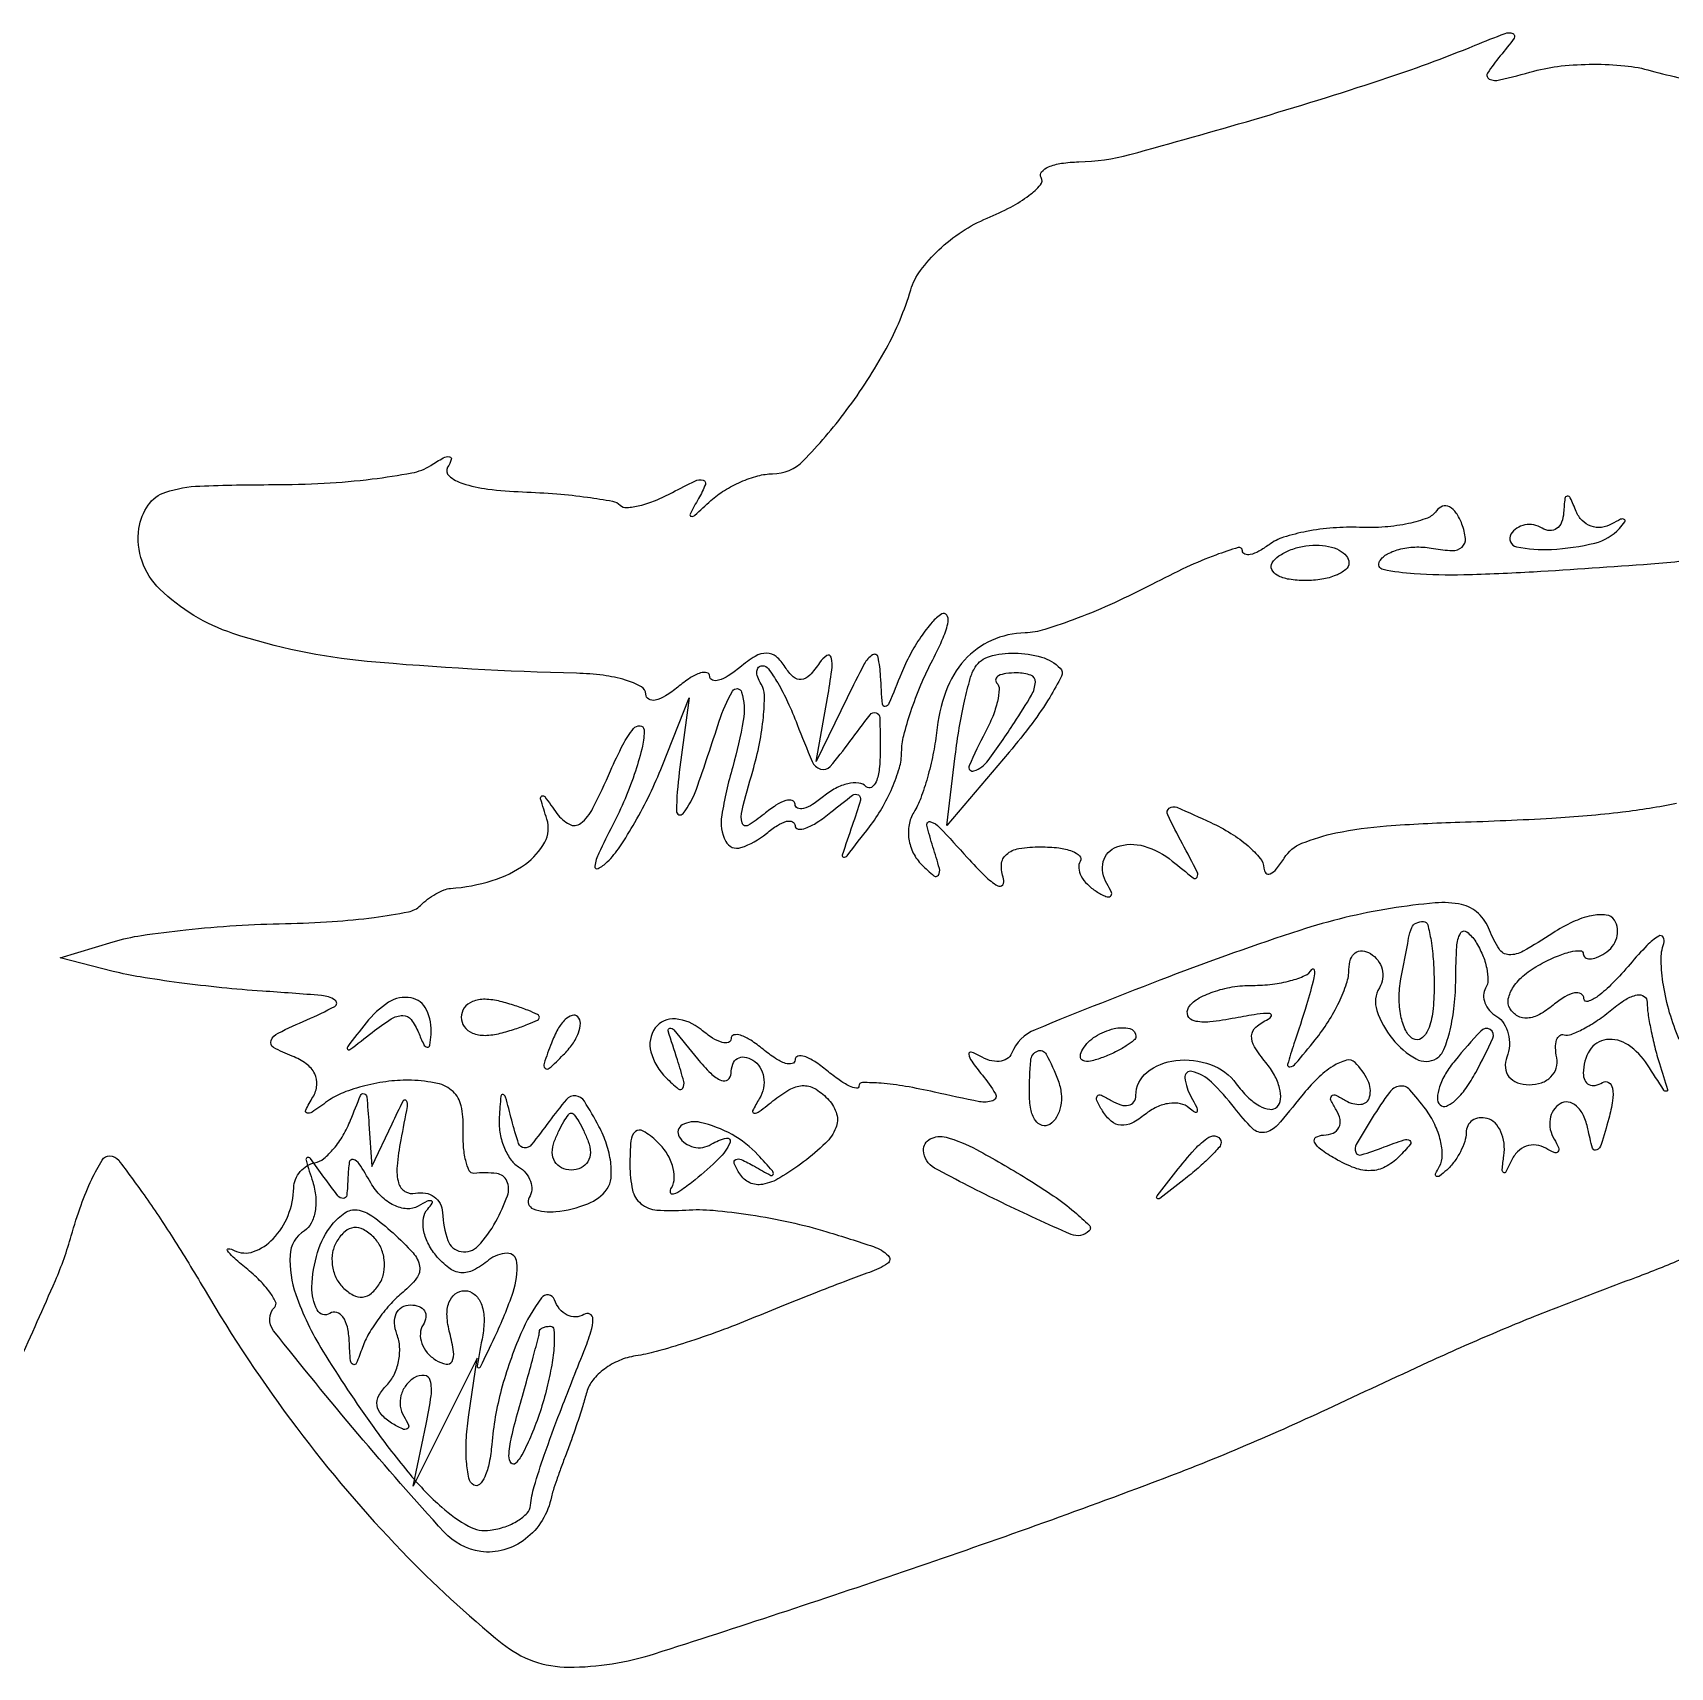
# Model space of a CAD drawing. Extents: x 0 to 848, y 0 to 1200.
# Drawn here: x 214.2 to 291.1, y 416 to 492.7 of the extents above; entities that cross this region are included whole.
import ezdxf

# ---------------------------------------------------------------- set-up
doc = ezdxf.new("R2010")
doc.units = 0

msp = doc.modelspace()

# ---------------------------------------------------------------- linework, layer by layer
for points in [[(291.502269, 445.462681, -0.031077), (291.054608, 446.709824, -0.030792), (290.763348, 448.006661, -0.032337), (290.652902, 449.169295, -0.094119), (290.779005, 449.962681, 0.219824), (290.752929, 450.260087, 0.422167), (290.543076, 450.314037, 0.064009), (289.990257, 449.871418, 0.015382), (289.199276, 449, -0.016939), (288.377359, 448.100144, -0.038108), (287.683257, 447.490656, -0.078598), (287.219497, 447.244762, -0.502736), (287.033269, 447.372445, 0.260329), (286.895995, 447.597623, 0.181409), (286.5953, 447.644627, 0.086068), (286.133367, 447.462496, 0.036378), (285.589028, 447.073886, -0.046726), (284.94505, 446.633941, -0.105652), (284.383001, 446.462886, -0.147504), (283.920171, 446.56056, -0.129807), (283.561019, 446.901268, -0.194202), (283.481366, 447.365451, -0.095673), (283.720965, 447.925201, -0.072039), (284.241241, 448.496093, -0.049171), (284.971992, 448.98501, -0.021576), (285.750255, 449.359277, -0.041898), (286.404273, 449.576997, -0.064962), (286.853732, 449.625669, -0.407822), (287, 449.476167, 0.240696), (287.087185, 449.305549, 0.166345), (287.298542, 449.241021, 0.089178), (287.626306, 449.311308, 0.041135), (288.016312, 449.510081, 0.089304), (288.361159, 449.819754, 0.095114), (288.567097, 450.223875, 0.099863), (288.603102, 450.658919, 0.109708), (288.464165, 451.057983, 0.232643), (288.074989, 451.302013, 0.077376), (287.38392, 451.266372, 0.057318), (286.509047, 450.975978, 0.036277), (285.568612, 450.452999, -0.014797), (284.178898, 449.600101, -0.142653), (283.512298, 449.438765, -0.244629), (283.046644, 449.708959, -0.049738), (282.60412, 450.589262, 0.113084), (282.076231, 451.374926, 0.135404), (281.290154, 451.788969, 0.076168), (280.045559, 451.868209, 0.017528), (277.951726, 451.608271, 0.039323), (273.695045, 450.579351, 0.012339), (267.509847, 448.388277, 0.005978), (261.272332, 445.918001, 0.201156), (260.16459, 444.808808, -0.160042), (259.94526, 444.551102, -0.117134), (259.585608, 444.43388, -0.092017), (259.134908, 444.47985, -0.063811), (258.66459, 444.685728, 0.056852), (258.273132, 444.863594, 0.554715), (258.159677, 444.76803, 0.122033), (258.292567, 444.440081, 0.013243), (258.793115, 443.787545, -0.035594), (259.406017, 442.91, -0.473462), (259.289239, 442.585938, -0.135151), (258.659807, 442.540627, -0.006253), (256.543115, 442.990276, 0.013065), (255.184333, 443.259632, 0.022542), (254.04079, 443.402734, 0.019417), (253.166293, 443.438245, 0.414728), (253, 443.272244, -0.459177), (252.883344, 443.172, -0.07531), (252.559375, 443.272705, -0.040997), (252.076106, 443.558242, -0.019281), (251.5, 444, 0.027963), (250.92363, 444.426283, 0.064878), (250.440625, 444.660392, 0.144806), (250.132287, 444.670922, 0.341777), (250, 444.5, -0.341777), (249.867713, 444.329078, -0.144806), (249.559375, 444.339608, -0.064878), (249.07637, 444.573717, -0.027963), (248.5, 445, 0.027963), (247.92363, 445.426283, 0.064878), (247.440625, 445.660392, 0.144806), (247.132287, 445.670922, 0.341777), (247, 445.5, -0.319617), (246.874478, 445.323696, -0.157961), (246.585527, 445.317904, -0.070194), (246.131217, 445.52816, -0.029788), (245.589028, 445.926114, 0.149975), (244.388779, 446.426503, 0.266084), (243.440504, 445.999781, 0.228011), (243.236716, 444.876507, 0.130857), (243.946378, 443.662868, 0.023082), (244.520883, 443.143242, 0.450915), (244.73061, 443.17668, 0.21123), (244.777633, 443.489669, 0.010721), (244.477611, 444.5, -0.003003), (244.046934, 445.872325, -0.485027), (244.126126, 445.986821, -0.240101), (244.312888, 445.905918, -0.001757), (245.418365, 444.55887, 0.027733), (246.041736, 443.875003, 0.091328), (246.54553, 443.534729, 0.272249), (246.853386, 443.571764, 0.234), (247, 443.867887, -0.089187), (247.077234, 444.297433, -0.167994), (247.298542, 444.566295, -0.177259), (247.628859, 444.632689, -0.100602), (248.016312, 444.489919, -0.114024), (248.349683, 444.159704, -0.098926), (248.526028, 443.699422, -0.092469), (248.517838, 443.179442, -0.085227), (248.324353, 442.680902, 0.017433), (248.011876, 442.11617, 0.545926), (248.078844, 442.001583, 0.173821), (248.318165, 442.076065, 0.006797), (249.058042, 442.649714, -0.045741), (249.811314, 443.145056, -0.126562), (250.423142, 443.293799, -0.141507), (250.988082, 443.122474, -0.063102), (251.587318, 442.616071, -0.11545), (251.954894, 441.963912, -0.169762), (251.92039, 441.312904, -0.104673), (251.432208, 440.596034, -0.029535), (250.397249, 439.714879, -0.02614), (249.289402, 438.966709, -0.089256), (248.479598, 438.658496, -0.15732), (247.873995, 438.735484, -0.145691), (247.405423, 439.15303, -0.034985), (247.15146, 439.636549, -0.396405), (247.217529, 439.822665, -0.232586), (247.479936, 439.827343, -0.019801), (248.095492, 439.507804, 0.006185), (248.862098, 439.082969, 0.472656), (248.976409, 439.129876, 0.263146), (248.93939, 439.298352, 0.004241), (248.260123, 440.043173, 0.078824), (247.048145, 440.9947, 0.070493), (245.554537, 441.569749, 0.185104), (244.709661, 441.451289, 0.428405), (244.564335, 440.895903, 0.0993), (244.854417, 440.585473, 0.098006), (245.243077, 440.409134, 0.097883), (245.670023, 440.394013, 0.098778), (246.069098, 440.542705, -0.083968), (246.777451, 440.830597, -0.618909), (246.950341, 440.61718, -0.092396), (246.424649, 439.867925, -0.023306), (245.308042, 438.872445, -0.016115), (244.688417, 438.402107, -0.073116), (244.285527, 438.196906, -0.461792), (244.160892, 438.271637, -0.175839), (244.203081, 438.5, 0.132182), (244.332164, 438.970132, 0.077586), (244.244574, 439.550719, 0.068351), (243.961799, 440.149682, 0.061996), (243.52004, 440.672659, 0.046348), (242.877127, 441.164376, 0.331852), (242.510633, 441.134794, 0.194726), (242.296164, 440.70707, 0.020038), (242.25, 439.555655, 0.05199), (242.370993, 438.395177, 0.173659), (242.766144, 437.753064, 0.151146), (243.520026, 437.456119, 0.036643), (244.875, 437.453473, -0.03993), (246.160087, 437.442526, -0.016085), (247.903906, 437.231366, -0.015796), (249.776132, 436.882431, -0.019297), (251.5, 436.434093, -0.007578), (253.684176, 435.738811, -0.10989), (254.375064, 435.322565, -0.482141), (254.341461, 434.945412, -0.061943), (253.5, 434.528837, 0.006965), (252.491958, 434.160999, 0.002412), (251.047157, 433.602867, 0.002395), (249.460971, 432.972526, 0.002782), (247.958406, 432.357324, -0.010821), (246.462809, 431.772867, -0.009885), (244.897797, 431.234839, -0.009942), (243.48104, 430.809786, -0.031476), (242.512615, 430.604731, 0.063885), (241.755923, 430.392599, 0.059054), (241.055141, 429.992391, 0.063054), (240.512533, 429.473767, 0.10463), (240.224981, 428.912627, -0.009019), (240.036217, 428.263729, -0.004922), (239.782509, 427.474334, -0.004903), (239.508828, 426.676934, -0.007772), (239.257138, 426, 0.004874), (239.025946, 425.389057, 0.005388), (238.814534, 424.79375, 0.005024), (238.644724, 424.282044, 0.027443), (238.571054, 424, -0.087371), (238.134579, 422.890893, -0.091082), (237.350204, 422.015974, -0.095096), (236.337554, 421.503333, -0.105783), (235.246029, 421.428754, -0.173939), (233.525225, 422.339981, -0.009801), (229.484366, 426.949384, -0.007186), (225.524667, 431.788383, -0.376894), (225.579724, 432.901123, 0.314719), (225.619535, 433.147053, 0.046562), (225.345092, 433.602433, 0.038626), (224.871175, 434.150856, 0.023466), (224.234456, 434.725281, -0.010384), (223.625984, 435.246013, -0.06394), (223.356386, 435.556848, -0.641547), (223.408085, 435.640409, -0.0851), (223.680902, 435.557846, 0.203617), (224.57971, 435.502123, 0.118458), (225.501222, 436.100145, 0.094835), (226.204158, 437.19626, 0.088909), (226.473569, 438.5, -0.09001), (226.556153, 438.895282, -0.078394), (226.774517, 439.25795, -0.07905), (227.091891, 439.533286, -0.094196), (227.460957, 439.676, 0.127384), (227.88035, 439.870656, 0.0461), (228.350767, 440.336101, 0.042031), (228.794655, 440.965074, 0.038814), (229.140671, 441.676, -0.004661), (229.60747, 442.82897, -0.359033), (229.771082, 442.915689, -0.331723), (229.89949, 442.771675, -0.004352), (230, 441.5), (230.140571, 439.5), (231.085653, 441.5, -0.005714), (231.617829, 442.593669, -0.606924), (231.749152, 442.595706, -0.170782), (231.792631, 442.321079, -0.002699), (231.494577, 440.74307, 0.025597), (231.320804, 439.517904, 0.089917), (231.391828, 438.727691, 0.190239), (231.692353, 438.328219, 0.191419), (232.183754, 438.24307, -0.094243), (232.654806, 438.251906, -0.113517), (233.0625, 438.081818, -0.118688), (233.342447, 437.758235, -0.109942), (233.454545, 437.333333, 0.074701), (233.703547, 436.024969, 0.273405), (234.323659, 435.502825, 0.249883), (235.132598, 435.774191, 0.066598), (235.954163, 436.914354, 0.033892), (236.50201, 438.129241, 0.198025), (236.477902, 438.815569, 0.261582), (235.997842, 439.167794, 0.056223), (234.926936, 439.1774, -0.317601), (234.710776, 439.298792, -0.053014), (234.543672, 439.774023, -0.041628), (234.440277, 440.462868, -0.024849), (234.426936, 441.29193, 0.062713), (234.330088, 442.345509, 0.152608), (233.946751, 443.015322, 0.135128), (233.213376, 443.396641, 0.044905), (232, 443.544304, 0.038252), (230.937051, 443.496314, 0.030706), (229.8108, 443.287902, 0.031654), (228.788816, 442.963169, 0.065988), (228.058042, 442.561352, -0.008662), (227.328694, 442.043754, -0.222973), (227.095518, 442.005862, -0.473353), (227.033167, 442.149745, -0.016445), (227.371424, 442.757063, 0.111888), (227.556345, 443.318434, 0.14165), (227.455733, 443.852928, 0.118942), (227.060672, 444.317927, 0.065934), (226.402913, 444.675629, -0.03233), (225.524795, 445.079465, -0.381414), (225.407386, 445.404793, -0.185698), (225.738464, 445.760445, -0.011171), (227.089531, 446.382711, 0.019593), (228.394, 447.010352, 0.573221), (228.406655, 447.310259, 0.123324), (227.78084, 447.522219, 0.003671), (225, 447.727863, -0.008859), (223.093848, 447.888725, -0.007523), (221.0875, 448.124455, -0.007601), (219.266678, 448.39444, -0.021103), (218, 448.657286), (215.5, 449.287135), (218, 450.043888, -0.036429), (219.328979, 450.34262, -0.010682), (221.405729, 450.607625, -0.010668), (223.762366, 450.806575, -0.011259), (226.083333, 450.90032, 0.012235), (228.276559, 450.993191, 0.016646), (230.246875, 451.191031, 0.013538), (231.850388, 451.450527, 0.150594), (232.416667, 451.75, -0.03624), (232.752819, 452.04066, -0.031733), (233.142187, 452.294127, -0.033071), (233.524651, 452.477698, -0.077096), (233.833333, 452.549157, 0.056044), (235.783601, 452.915284, 0.081681), (237.347315, 453.69108, 0.11221), (238.250547, 454.713114, 0.205267), (238.354639, 455.801192, -0.004507), (238.059724, 456.752818, -0.351257), (238.115157, 456.889976, -0.378144), (238.253848, 456.860136, -0.004722), (238.827992, 456.066666, 0.117448), (239.40791, 455.558003, 0.297996), (239.940639, 455.607704, 0.107922), (240.51659, 456.314818, 0.014393), (241.34075, 458.066666, -0.016319), (241.922838, 459.29169, -0.051624), (242.419525, 460.050833, -0.238332), (242.724585, 460.187187, -0.38584), (242.912265, 460, -0.071757), (242.839982, 459.225289, -0.020409), (242.508357, 458.059375, -0.020108), (242.021517, 456.758628, -0.020054), (241.43136, 455.5, 0.008756), (240.787794, 454.204439, 0.075532), (240.602055, 453.588209, 0.609936), (240.754787, 453.479774, 0.075225), (241.187521, 453.794076, 0.050763), (241.778134, 454.508196, 0.017448), (242.485415, 455.649757, 0.017134), (243.182993, 456.971774, 0.019009), (243.76283, 458.294076), (245.02566, 461.5), (244.568572, 458, 0.027793), (244.432944, 456.177699, 0.720207), (244.747145, 456.066132, 0.081708), (245.368481, 457.201813, 0.006814), (246.44001, 460.393128, -0.053504), (247.068581, 461.811263, -0.658235), (247.495497, 461.76082, -0.115518), (247.573484, 460.437945, -0.027049), (247.074292, 458.259041, 0.028655), (246.559867, 455.980053, 0.159685), (246.747112, 454.757572, 0.37233), (247.461295, 454.464624, 0.092544), (248.657991, 455.131121, -0.03138), (249.173696, 455.507117, -0.074889), (249.605785, 455.698909, -0.168576), (249.880088, 455.680843, -0.301415), (250, 455.5, 0.378294), (250.144632, 455.336194, 0.120646), (250.495624, 455.377077, 0.056557), (251.039037, 455.652485, 0.025206), (251.687231, 456.127555, -0.008348), (252.699791, 456.923485, -0.312359), (252.976719, 456.93567, -0.338331), (253.06978, 456.685991, -0.00909), (252.684777, 455.5, 0.002236), (252.214559, 454.116376, 0.489738), (252.281796, 454.015449, 0.249683), (252.443249, 454.086981, 0.001422), (253.497546, 455.44113, 0.033855), (254.073066, 456.298815, 0.029097), (254.560464, 457.269971, 0.030164), (254.898767, 458.206456, 0.070717), (255.006161, 458.94113, -0.060663), (255.10505, 459.727293, -0.019407), (255.436924, 460.859565, -0.019045), (255.907842, 462.103065, -0.020175), (256.463938, 463.282922, 0.018183), (256.954314, 464.312687, 0.053365), (257.187209, 465.061756, 0.202482), (257.120751, 465.381784, 0.399429), (256.887699, 465.430594, 0.078028), (256.433151, 465.040439, 0.027025), (255.907232, 464.351071, 0.026081), (255.400644, 463.516434, 0.027474), (254.993309, 462.647673, -0.003039), (254.411083, 461.229555, -0.261964), (254.23499, 461.092118, -0.437), (254.101235, 461.198887, -0.004739), (254.018282, 462.5, 0.038354), (253.899465, 463.402775, 0.524008), (253.642315, 463.510869, 0.130689), (253.251355, 463.085676, 0.007624), (252.449221, 461.5), (250.988651, 458.5), (251.524702, 461.5, 0.011625), (251.723853, 462.786612, 0.088077), (251.696097, 463.397815, 0.524333), (251.493831, 463.479511, 0.100428), (251.155377, 463.143237, -0.041368), (250.688109, 462.554814, -0.175061), (250.293233, 462.354049, -0.221179), (249.921138, 462.473894, -0.067673), (249.535972, 462.941796, 0.077946), (249.117428, 463.429578, 0.180277), (248.67071, 463.592311, 0.135021), (248.133517, 463.440279, 0.037144), (247.410972, 462.926114, -0.029788), (246.868783, 462.52816, -0.070194), (246.414473, 462.317904, -0.157961), (246.125522, 462.323696, -0.319617), (246, 462.5, 0.341777), (245.867713, 462.670922, 0.144806), (245.559375, 462.660392, 0.064878), (245.07637, 462.426283, 0.027963), (244.5, 462, -0.034374), (243.923571, 461.584988, -0.083809), (243.440625, 461.387569, -0.186074), (243.134282, 461.432964, -0.27024), (243, 461.66327, 0.276213), (242.787395, 462.018764, 0.049819), (242.045312, 462.326638, 0.041309), (240.995296, 462.551691, 0.026393), (239.75, 462.646258, -0.016989), (229.910744, 463.207651, -0.057216), (223.609562, 464.519612, -0.112784), (220.182407, 466.593574, -0.240501), (219.20598, 469.444825, -0.116783), (219.633879, 470.533132, -0.163447), (220.465862, 471.152117, -0.069772), (222.06182, 471.436428, -0.009244), (225.5, 471.5, 0.013809), (227.900158, 471.566301, 0.016582), (230.150074, 471.765699, 0.015386), (232.016287, 472.052189, 0.097571), (232.904508, 472.404508, -0.017112), (233.491207, 472.754542, -0.154734), (233.780479, 472.812179, -0.477808), (233.865533, 472.67918, -0.05783), (233.695808, 472.316824, 0.373848), (233.76243, 471.909044, 0.094242), (234.400929, 471.55574, 0.04923), (235.578846, 471.293459, 0.020389), (237.207272, 471.16301, -0.010062), (238.821213, 471.067213, -0.014095), (240.257065, 470.912121, -0.010356), (241.432023, 470.726731, -0.153231), (241.797455, 470.535878, 0.219045), (242.103091, 470.422883, 0.040576), (242.710548, 470.519833, 0.036846), (243.456344, 470.761227, 0.026183), (244.25216, 471.134952, -0.010216), (245.303267, 471.670156, -0.171615), (245.685395, 471.712598, -0.46058), (245.792111, 471.50674, -0.033007), (245.473973, 470.849768, 0.007108), (245.072719, 470.12004, 0.51073), (245.124657, 470.01411, 0.229399), (245.303494, 470.065623, 0.004182), (246.053296, 470.75, -0.048811), (246.682617, 471.229038, -0.035944), (247.459718, 471.63482, -0.036657), (248.258598, 471.913903, -0.06469), (248.95, 472.006833, 0.201156), (250.382724, 472.614984, 0.032142), (252.405238, 474.977117, 0.035334), (254.27662, 477.876308, 0.053622), (255.431201, 480.642454, -0.088412), (255.887051, 481.551902, -0.04415), (256.747635, 482.514995, -0.041982), (257.843316, 483.381969, -0.048232), (259.020544, 484.00851, 0.02349), (260.122582, 484.526885, 0.039806), (260.982664, 485.073587, 0.050051), (261.522333, 485.572127, 0.330987), (261.55188, 485.916056, -0.3267), (261.572459, 486.179476, -0.117175), (261.895312, 486.413891, -0.062679), (262.505759, 486.582528, -0.030331), (263.31459, 486.65038, 0.060303), (265.718343, 486.997728, 0.005501), (271.54882, 488.642604, 0.007795), (277.506876, 490.495843, 0.017858), (281.918289, 492.120457, -0.00599), (283.327395, 492.677714, -0.192623), (283.689833, 492.671925, -0.484781), (283.750307, 492.454639, -0.015344), (283.103164, 491.624305, 0.027564), (282.507459, 490.820206, 0.461251), (282.588863, 490.539069, 0.166796), (283.070364, 490.493646, 0.007714), (284.684875, 490.909196, -0.040208), (285.958333, 491.15011, -0.02577), (287.461669, 491.232984, -0.025865), (288.952351, 491.161115, -0.043296), (290.184635, 490.928682, 0.015236), (291.620132, 490.573589, 0.148367)], [(293.164273, 468.111478, -0.019861), (290.168828, 467.768258, -0.003742), (284.67071, 467.399983, -0.008633), (281.386322, 467.261521, -0.023683), (279.066587, 467.3137, -0.033513), (277.610354, 467.514236, -0.520777), (277.441738, 467.90573, -0.134038), (277.811651, 468.250848, -0.062619), (278.430092, 468.483046, -0.05544), (279.183906, 468.57649, -0.050748), (279.963348, 468.507059, 0.039077), (280.841323, 468.408189, 0.187481), (281.307933, 468.571481, 0.246475), (281.466675, 468.968706, 0.065914), (281.303156, 469.652372, 0.055138), (281.036326, 470.169223, 0.126802), (280.71305, 470.459579, 0.203841), (280.390814, 470.48456, 0.163242), (280.110837, 470.272414, -0.154147), (279.680448, 469.934112, -0.036976), (278.798183, 469.674323, -0.034536), (277.693267, 469.514781, -0.028294), (276.5, 469.493556, 0.028981), (275.259757, 469.469792, 0.027871), (274.014063, 469.303344, 0.029014), (272.934994, 469.031751, 0.08363), (272.25, 468.682543, -0.031728), (271.769876, 468.371474, -0.072011), (271.367188, 468.216357, -0.152158), (271.109284, 468.236537, -0.306794), (271, 468.397879, 0.500335), (270.801223, 468.546796, 0.017891), (269.751562, 468.198201, 0.02031), (268.380517, 467.623317, 0.011168), (266.75, 466.815511, -0.014105), (264.998203, 465.9604, -0.015348), (263.249062, 465.230735, -0.014958), (261.719229, 464.698849, -0.069641), (260.8, 464.545187, 0.097782), (259.223733, 464.190191, 0.107446), (257.960482, 463.268107, 0.094698), (257.084324, 461.797669, 0.060653), (256.634889, 459.855206, -0.023215), (256.476585, 458.826147, -0.0194), (256.216102, 457.751734, -0.019838), (255.900249, 456.786737, -0.049436), (255.574514, 456.120566, 0.095825), (255.351255, 455.531908, 0.080575), (255.344148, 454.863864, 0.078213), (255.550926, 454.209972, 0.081926), (255.946378, 453.662868, 0.02303), (256.520875, 453.14314, 0.451509), (256.730171, 453.176675, 0.211052), (256.776717, 453.489522, 0.010686), (256.475543, 454.5, -0.021211), (256.193046, 455.52623, -0.578783), (256.359396, 455.680475, -0.130001), (256.786112, 455.412803, -0.004814), (258.082304, 454, 0.015924), (258.917991, 453.1288, 0.06144), (259.512922, 452.675, 0.373417), (259.747209, 452.719053, 0.259328), (259.793326, 453, -0.098845), (259.692882, 453.67495, -0.205208), (259.92207, 454.144463, -0.139253), (260.512871, 454.419114, -0.039628), (261.531827, 454.5, -0.028521), (262.376205, 454.451796, -0.059445), (263.016477, 454.299985, -0.112345), (263.359923, 454.077266, -0.344009), (263.388197, 453.819098, 0.167932), (263.31743, 453.503847, 0.094916), (263.434921, 453.125652, 0.075674), (263.721564, 452.741889, 0.056216), (264.138197, 452.41459, 0.028281), (264.593488, 452.167617, 0.273229), (264.803825, 452.187226, 0.351438), (264.852701, 452.364869, 0.036555), (264.638197, 452.776393, -0.199173), (264.471612, 453.8062, -0.256815), (265.103772, 454.504692, -0.155529), (266.387719, 454.535325, -0.101583), (267.707525, 453.83609, 0.005896), (268.694567, 453.041356, 0.454174), (268.871386, 453.074729, 0.256971), (268.878365, 453.319095, 0.003746), (268.184015, 454.646337, -0.009322), (267.492919, 456.004002, -0.358737), (267.567414, 456.312867, -0.269529), (267.928032, 456.355877, -0.006597), (269.512493, 455.646337, -0.030627), (270.460432, 455.134049, -0.038449), (271.265064, 454.542987, -0.042376), (271.835354, 453.961506, -0.168537), (272.007511, 453.5, 0.182176), (272.103199, 453.262848, 0.333525), (272.297716, 453.22684, 0.107803), (272.601458, 453.470254, 0.029143), (272.962986, 453.974351, -0.156211), (273.790564, 454.667155, -0.046244), (275.390827, 455.152799, -0.031892), (277.769369, 455.484251, -0.011351), (281.197673, 455.662665, 0.007028), (285.524876, 455.85036, 0.015294), (288.835674, 456.142431, 0.019714), (291.379745, 456.547765, 0.044508)], [(213.565105, 430.309682, 0.006037), (215.282326, 434.14229, 0.034213), (216.029706, 436.25, -0.017472), (216.485712, 437.686894, -0.026383), (216.990813, 438.898438, -0.024374), (217.480857, 439.802993, -0.262163), (217.830768, 440, -0.235426), (218.256105, 439.787977, -0.007279), (219.443545, 438.164062, -0.012849), (220.798488, 436.145305, -0.008371), (222.262715, 433.75, 0.028204), (226.609713, 427.234132, 0.030641), (231.552636, 421.436471, 0.029886), (236.250558, 417.114041, 0.172697), (239.379782, 416, 0.077522), (243.404534, 416.62779, 0.004641), (255.096951, 420.486346, 0.007631), (266.776681, 424.661241, 0.020021), (274.978343, 428.115236, -0.001904), (279.730967, 430.322674, -0.006978), (282.765528, 431.667123, -0.008113), (285.602345, 432.82286, -0.003296), (289.5, 434.308027, 0.011887), (291.648825, 435.169377, 0.002915)]]:
    msp.add_lwpolyline(points, format="xyb")
for points in [[(286.078947, 470.190983, -0.077436), (285.979161, 469.733601, -0.144268), (285.749738, 469.435493, -0.174617), (285.429459, 469.342505, -0.123215), (285.069098, 469.457295, 0.091221), (284.673308, 469.611553, 0.09576), (284.255542, 469.611034, 0.099551), (283.880845, 469.456738, 0.107447), (283.606767, 469.172753, 0.520012), (283.858617, 468.586062, 0.065037), (285.503847, 468.460177, 0.045991), (287.540932, 468.758562, 0.149609), (288.702083, 469.445741, 0.028945), (288.949193, 469.750366, 0.44589), (288.923514, 469.867845, 0.245393), (288.754592, 469.873837, 0.018507), (288.33541, 469.654095, -0.102553), (287.852275, 469.496425, -0.113051), (287.364145, 469.552357, -0.112408), (286.946956, 469.815726, -0.100481), (286.664358, 470.243769, 0.010946), (286.392011, 470.878845, 0.318595), (286.247392, 470.962985, 0.357152), (286.134987, 470.852676, 0.012127)], [(276, 467.833333, -0.224613), (275.849057, 467.514279, -0.075754), (275.395164, 467.244792, -0.057631), (274.729446, 467.060952, -0.038595), (273.940983, 467, -0.039215), (273.187355, 467.059198, -0.084738), (272.638092, 467.244792, -0.160362), (272.379071, 467.518487, -0.253589), (272.396994, 467.833333, -0.107627), (272.705573, 468.15284, -0.050993), (273.21428, 468.421875, -0.047226), (273.827204, 468.604906, -0.048991), (274.456011, 468.666667, -0.052004), (275.046761, 468.605057, -0.071896), (275.546453, 468.421875, -0.091877), (275.882207, 468.151382, -0.179231)], [(262.450327, 462.883007, -0.323106), (262.509469, 462.517368, -0.020651), (261.953717, 461.514345, -0.023989), (261.125787, 460.291696, -0.01493), (260.046077, 458.937396), (257.133612, 455.5), (257.522261, 458.773417, -0.012127), (257.711306, 460.091717, -0.013713), (257.957871, 461.345975, -0.013001), (258.22332, 462.396355, -0.070125), (258.459426, 462.93435, -0.188681), (259.1316, 463.439261, -0.071152), (260.318318, 463.593444, -0.068271), (261.569964, 463.405307, -0.125623)], [(250.099455, 460.25, 0.009961), (250.80379, 458.510058, 0.21586), (251.201135, 458.146488, 0.304244), (251.650794, 458.273285, 0.017979), (252.574704, 459.44113, -0.006119), (253.52458, 460.702134, -0.308619), (253.804695, 460.793186, -0.325928), (253.979886, 460.565694, -0.006525), (254, 459.024463, -0.026393), (253.954509, 458.16326, -0.066043), (253.806715, 457.552554, -0.166946), (253.589005, 457.294171, -0.343972), (253.342009, 457.324657, 0.171918), (252.989854, 457.492554, 0.082297), (252.483088, 457.462194, 0.066538), (251.904134, 457.246292, 0.050768), (251.342009, 456.868879, -0.03138), (250.826304, 456.492883, -0.074889), (250.394215, 456.301091, -0.168576), (250.119912, 456.319157, -0.301415), (250, 456.5, 0.330639), (249.871105, 456.673608, 0.151441), (249.572748, 456.67149, 0.067501), (249.104417, 456.449581, 0.028866), (248.545525, 456.037782, -0.039647), (247.791636, 455.506969, -0.49822), (247.515095, 455.620715, -0.127844), (247.514019, 456.212505, -0.006702), (248.016551, 458.05771, 0.020476), (248.332021, 459.356091, 0.025228), (248.514486, 460.588731, 0.024952), (248.562422, 461.616175, 0.13845), (248.412009, 462.142372, -0.048624), (248.250503, 462.471321, -0.10584), (248.209148, 462.748072, -0.182661), (248.289972, 462.92718, -0.198954), (248.465734, 463, -0.239852), (248.749251, 462.855694, -0.023284), (249.186444, 462.192187, -0.025509), (249.654772, 461.303593, -0.017332)], [(259.464816, 462.20185, -0.212533), (259.580005, 461.901815, -0.043326), (259.499343, 461.324697, -0.038673), (259.2786, 460.618041, -0.027836), (258.929632, 459.868517, 0.021431), (258.176406, 458.303397, 0.649379), (258.398336, 458.063344, 0.154154), (259.065363, 458.552931, 0.012922), (260.298839, 460.333333, 0.012334), (261.099818, 461.624151, 0.120948), (261.281714, 462.233745, 0.331221), (261.066838, 462.554357, 0.085369), (260.413849, 462.666667, 0.031227), (259.901983, 462.634667, 0.082831), (259.551858, 462.530127, 0.208383), (259.42105, 462.376228, 0.276485)], [(282.417705, 447.866844, 0.132507), (282.320929, 447.542652, 0.100557), (282.385373, 447.175657, 0.087806), (282.602206, 446.821541, 0.073288), (282.940014, 446.537073, -0.11209), (283.273709, 446.209053, -0.081907), (283.480253, 445.730271, -0.076334), (283.530987, 445.177074, -0.076522), (283.413293, 444.634642, 0.112703), (283.341978, 444.135618, 0.150127), (283.511122, 443.712797, 0.13679), (283.904891, 443.431482, 0.087332), (284.462531, 443.333333, 0.083369), (285.034538, 443.429377, 0.111159), (285.481155, 443.705737, 0.125209), (285.731858, 444.118201, 0.124626), (285.755563, 444.60109, -0.041193), (285.700154, 445.074222, -0.084947), (285.750236, 445.442268, -0.152064), (285.892306, 445.64704, -0.245346), (286.096305, 445.684423, 0.168426), (286.427473, 445.695612, 0.029586), (287.003219, 445.95733, 0.029178), (287.669444, 446.360447, 0.022564), (288.346305, 446.872445, -0.034068), (288.993664, 447.339125, -0.089866), (289.523022, 447.548874, -0.202773), (289.85442, 447.480967, -0.246986), (290, 447.204232, 0.036788), (290.0386, 446.680317, 0.012663), (290.169055, 445.93118, 0.012506), (290.355185, 445.109429, 0.014165), (290.575505, 444.331787, -0.001804), (290.954755, 443.109257, -0.470842), (290.90052, 443.026999, -0.282801), (290.780745, 443.083888, -0.001363), (290.014045, 444.271032, 0.100504), (289.103965, 445.207608, 0.183981), (288.08287, 445.452641, 0.225801), (287.303875, 444.950548, 0.139422), (287, 443.881966, 0.103144), (287.070394, 443.544356, 0.178936), (287.266355, 443.340333, 0.165916), (287.560473, 443.304095, 0.087051), (287.906741, 443.442363, -0.282114), (288.190545, 443.443396, -0.216909), (288.368655, 443.181538, -0.080551), (288.37423, 442.58488, -0.028955), (288.197181, 441.75138, -0.007463), (287.841224, 440.523323, -0.205781), (287.629059, 440.272932, -0.470895), (287.434355, 440.359468, -0.016885), (287.214758, 441.262243, 0.057472), (287.005564, 441.894223, 0.100705), (286.679874, 442.336058, 0.145028), (286.294867, 442.520522, 0.179989), (285.908006, 442.443145, 0.11464), (285.600722, 442.138028, 0.100377), (285.44074, 441.713733, 0.093637), (285.453309, 441.234927, 0.085356), (285.638197, 440.776393, -0.036741), (285.843271, 440.382603, -0.298417), (285.809882, 440.191905, -0.313801), (285.625648, 440.152768, -0.038708), (285.239919, 440.351722, 0.111825), (284.789318, 440.506491, 0.115332), (284.321451, 440.449351, 0.109266), (283.908395, 440.185268, 0.092108), (283.614506, 439.756231, -0.012761), (283.370861, 439.241915, -0.459179), (283.257774, 439.214008, -0.270526), (283.192731, 439.35833, -0.0092), (283.272309, 440, 0.064547), (283.279932, 440.592114, 0.075847), (283.131773, 441.132812, 0.088078), (282.856103, 441.540504, 0.13938), (282.493213, 441.75, 0.089894), (282.11412, 441.775544, 0.120357), (281.791756, 441.657292, 0.130359), (281.577409, 441.413093, 0.115797), (281.5, 441.083333, -0.079071), (281.43453, 440.671927, -0.041033), (281.232592, 440.191146, -0.039484), (280.938037, 439.719852, -0.048038), (280.589675, 439.333333, -0.019256), (280.254397, 439.049345, -0.294999), (280.110242, 439.036259, -0.395578), (280.070044, 439.15202, -0.023867), (280.250999, 439.511028, 0.131256), (280.382518, 440.018512, 0.057389), (280.297173, 440.714052, 0.05127), (280.028698, 441.474966, 0.047467), (279.605443, 442.186685, 0.028131), (278.852171, 443.103811, 0.251957), (278.37639, 443.268529, 0.198136), (277.900868, 442.975966, 0.017449), (277.095099, 441.780671, 0.008262), (276.344978, 440.534155, 0.231921), (276.319454, 440.167031, 0.389456), (276.579295, 440.044176, 0.0157), (277.650981, 440.41426, -0.009476), (278.586044, 440.750246, -0.231258), (278.85243, 440.715819, -0.452521), (278.878176, 440.53023, -0.017342), (278.346375, 439.955621, -0.075889), (277.704542, 439.479837, -0.114633), (277.034683, 439.302969, -0.096765), (276.273109, 439.428259, -0.042661), (275.346375, 439.865967, -0.02505), (274.674488, 440.30292, -0.123365), (274.386025, 440.646365, -0.390469), (274.452322, 440.867391, -0.128611), (274.809017, 440.969591, 0.097494), (275.259355, 441.069161, 0.175038), (275.530783, 441.326386, 0.1679), (275.581654, 441.706629, 0.0887), (275.404508, 442.154508, -0.029004), (275.156574, 442.613152, -0.315645), (275.190983, 442.809017, -0.315645), (275.386848, 442.843426, -0.029004), (275.845492, 442.595492, 0.155094), (276.557084, 442.416944, 0.327362), (276.971315, 442.762062, 0.176907), (276.887883, 443.540583, 0.082297), (276.288283, 444.378384, 0.270206), (275.884956, 444.484638, 0.073155), (275.256651, 444.206863, 0.053213), (274.517424, 443.622838, 0.032642), (273.775778, 442.79505, -0.014701), (272.639833, 441.431823, -0.170442), (272.041984, 441.098154, -0.244323), (271.481035, 441.276509, -0.031868), (270.627252, 442.25, 0.038032), (269.543663, 443.455259, 0.130868), (268.629835, 443.957124, 0.524), (268.298266, 443.664337, 0.101421), (268.601308, 442.75, -0.01713), (268.840863, 442.298639, -0.16288), (268.868964, 442.084951, -0.524814), (268.768412, 442.041006, -0.045405), (268.502335, 442.241324, 0.136349), (268.094972, 442.445717, 0.084493), (267.556336, 442.459419, 0.073475), (266.971191, 442.284906, 0.064137), (266.431037, 441.942766, -0.054602), (265.816556, 441.536983, -0.139924), (265.298665, 441.433893, -0.158771), (264.846559, 441.62316, -0.07661), (264.434519, 442.10595, -0.025211), (264.163161, 442.598954, -0.295997), (264.188763, 442.806373, -0.339828), (264.378209, 442.848191, -0.028924), (264.845492, 442.595492, 0.060631), (265.287806, 442.391318, 0.129483), (265.660863, 442.371222, 0.191512), (265.904836, 442.53182, 0.153743), (266, 442.833994, -0.229816), (266.526991, 443.919986, -0.138992), (267.875901, 444.476048, -0.116629), (269.507685, 444.283561, -0.148527), (270.713286, 443.377427, 0.040918), (271.245811, 442.761821, 0.066037), (271.799203, 442.346378, 0.094003), (272.28603, 442.182546, 0.234821), (272.632168, 442.298835, 0.181682), (272.793644, 442.654717, 0.079334), (272.745362, 443.179056, 0.063474), (272.505736, 443.784374, 0.047287), (272.100763, 444.378588, -0.034136), (271.565588, 445.121172, -0.153472), (271.433887, 445.633395, -0.205745), (271.63457, 446.039748, -0.067439), (272.208262, 446.408736, 0.191155), (272.357872, 446.567364, 0.518116), (272.288127, 446.67436, 0.046563), (271.685549, 446.640577, 0.010325), (270.666211, 446.4659, -0.020932), (269.471942, 446.287229, -0.082289), (268.731245, 446.329911, -0.246666), (268.442158, 446.576109, -0.238168), (268.475228, 446.959918, -0.124355), (268.887462, 447.359474, -0.047201), (269.621769, 447.694476, -0.043049), (270.526092, 447.92311, -0.040419), (271.475684, 448, 0.029499), (272.409, 448.055112, 0.036469), (273.263984, 448.220312, 0.039595), (273.93661, 448.46046, 0.161073), (274.252772, 448.75, -0.7123), (274.367611, 448.72946, -0.097804), (274.35269, 448.347526, -0.016472), (274.009792, 447.093804, -0.00524), (273.418365, 445.25, 0.010694), (273.121626, 444.288985, 0.558621), (273.229805, 444.170693, 0.172133), (273.493914, 444.32536, 0.004098), (274.418365, 445.44113, 0.030681), (275.023684, 446.28481, 0.028793), (275.535395, 447.213869, 0.030016), (275.89161, 448.090763, 0.081642), (276, 448.750147, -0.079383), (276.076034, 449.226038, -0.157464), (276.298542, 449.531708, -0.184567), (276.629457, 449.621221, -0.113668), (277.016312, 449.489919, -0.094849), (277.358347, 449.175909, -0.096862), (277.557127, 448.759992, -0.098867), (277.582346, 448.307069, -0.103392), (277.430222, 447.887097, 0.223915), (277.308908, 446.818204, 0.088373), (278.041398, 445.489543, 0.094201), (279.148835, 444.55141, 0.273678), (280.113307, 444.570027, 0.162594), (280.457476, 444.982933, 0.033955), (280.744032, 445.894408, 0.032322), (280.944402, 447.047168, 0.025675), (281.015313, 448.309017, -0.012037), (281.058977, 449.820902, -0.110447), (281.234983, 450.449644, -0.463854), (281.527575, 450.511768, -0.087052), (281.94933, 450.047746, -0.041469), (282.267551, 449.438226, -0.046714), (282.465881, 448.808051, -0.052397), (282.525838, 448.249054, -0.139833)], [(280, 447.940983, -0.028474), (279.933329, 446.771176, -0.067306), (279.71922, 445.926574, -0.137788), (279.396678, 445.507997, -0.307689), (279.013964, 445.49137, -0.145867), (278.665351, 445.882858, -0.059111), (278.438521, 446.567897, -0.051737), (278.355111, 447.413754, -0.045018), (278.439654, 448.300387, -0.001766), (278.803571, 450.207328, -0.045572), (278.950283, 450.711485, -0.193305), (279.149801, 450.923024, -0.108607), (279.5, 451, -0.342095), (279.696204, 450.847967, -0.022583), (279.853125, 450.101414, -0.025146), (279.963954, 449.113677, -0.015365)], [(229.863307, 446.23899, 0.001663), (229.0047, 445.136244, 0.318293), (228.999047, 445.001473, 0.438205), (229.109039, 444.982546, 0.001951), (230.152754, 445.791738, -0.023476), (231.047824, 446.425961, -0.143348), (231.585948, 446.583476, -0.231916), (231.981054, 446.389796, -0.06953), (232.323807, 445.791738, 0.015725), (232.571732, 445.225995, 0.244505), (232.735515, 445.102331, 0.413308), (232.861776, 445.191848, 0.026013), (232.921053, 445.690983, 0.125697), (232.704866, 446.853326, 0.244581), (231.977348, 447.41456, 0.189065), (230.925937, 447.205386, 0.08415)], [(234.333333, 446.5, 0.159674), (234.476892, 446.061924, 0.138608), (234.859507, 445.763755, 0.101947), (235.449484, 445.654364, 0.059049), (236.166667, 445.753835, 0.012759), (236.869324, 445.956872, 0.019931), (237.461458, 446.170785, 0.014981), (237.920537, 446.373864, 0.288732), (238, 446.5, 0.288732), (237.920537, 446.626136, 0.014981), (237.461458, 446.829215, 0.019931), (236.869324, 447.043128, 0.012759), (236.166667, 447.246165, 0.059049), (235.449484, 447.345636, 0.101947), (234.859507, 447.236245, 0.138608), (234.476892, 446.938076, 0.159674)], [(238.564293, 445.293128, 0.008399), (238.21821, 444.336218, 0.286372), (238.270328, 444.111181, 0.400052), (238.463552, 444.106486, 0.011214), (239.124088, 444.733333, 0.043285), (239.558688, 445.246577, 0.063152), (239.837219, 445.768815, 0.082976), (239.927901, 446.220211, 0.20742), (239.806872, 446.526461, 0.278911), (239.538684, 446.59249, 0.120343), (239.210949, 446.395085, 0.070189), (238.866277, 445.940734, 0.036269)], [(266, 445.606989, -0.2252), (265.911231, 445.419896, -0.029412), (265.544118, 445.154486, -0.029555), (265.042538, 444.875192, -0.020646), (264.448062, 444.618443, -0.036408), (263.868281, 444.443138, -0.155351), (263.512472, 444.474315, -0.32948), (263.393111, 444.674071, -0.1144), (263.507079, 445.011454, -0.115814), (264.098109, 445.603931, -0.080554), (264.973761, 445.969265, -0.115534), (265.708846, 445.972535, -0.349578)], [(280.979944, 444.475834, 0.037882), (280.536784, 443.851123, 0.054043), (280.251511, 443.234457, 0.06812), (280.151986, 442.714934, 0.212789), (280.276479, 442.390188, 0.306628), (280.575027, 442.332664, 0.083388), (281.000909, 442.606301, 0.054872), (281.485798, 443.155071, 0.030671), (281.954163, 443.914354, 0.013426), (282.759571, 445.521555, 0.38949), (282.632426, 445.925232, 0.350889), (282.18701, 445.856961, 0.012762)], [(262.349337, 443.532025, -0.066719), (262.493102, 442.926665, -0.072258), (262.466258, 442.321649, -0.081026), (262.279146, 441.809536, -0.126981), (261.956326, 441.473008, -0.214542), (261.594852, 441.42542, -0.177225), (261.280921, 441.660421, -0.099152), (261.068264, 442.193244, -0.045552), (261, 442.940983, -0.020503), (261.063011, 444.476999, -0.275668), (261.377209, 444.917133, -0.395517), (261.794126, 444.769457, -0.027681)], [(236.116001, 441.809017, 0.056751), (236.147148, 441.115608, 0.053059), (236.332617, 440.430251, 0.056975), (236.635605, 439.854091, 0.105201), (237.016312, 439.489919, -0.079009), (237.366383, 439.188252, -0.090829), (237.585577, 438.806026, -0.100775), (237.641659, 438.404123, -0.123459), (237.527074, 438.043806, 0.474261), (237.710764, 437.511204, 0.116187), (238.775826, 437.380994, 0.064326), (240.269511, 437.743611, 0.146235), (241.180225, 438.446118, 0.135861), (241.366015, 438.949971, 0.053229), (241.348712, 439.697144, 0.047566), (241.154528, 440.547241, 0.042968), (240.79859, 441.376339, 0.016741), (240.112725, 442.560795, 0.232498), (239.704658, 442.814116, 0.245724), (239.269328, 442.638612, 0.018578), (238.455538, 441.608308, -0.01016), (237.630555, 440.526896, -0.23905), (237.291125, 440.371434, -0.313662), (237.02626, 440.57182, -0.01554), (236.703175, 441.678087, 0.003393), (236.415644, 442.759571, 0.27804), (236.295253, 442.874404, 0.453463), (236.193319, 442.799759, 0.004695)], [(240.29767, 440.666667, -0.090826), (240.393034, 440.157796, -0.136649), (240.27441, 439.725, -0.147408), (239.958817, 439.43744, -0.112027), (239.5, 439.333333, -0.112027), (239.041183, 439.43744, -0.147408), (238.72559, 439.725, -0.136649), (238.606966, 440.157796, -0.090826), (238.70233, 440.666667, -0.017491), (238.919139, 441.177494, -0.025698), (239.1477, 441.608333, -0.023571), (239.361132, 441.929687, -0.238735), (239.5, 442, -0.238735), (239.638868, 441.929687, -0.023571), (239.8523, 441.608333, -0.025698), (240.080861, 441.177494, -0.017491)], [(260.86278, 438.942375, -0.013671), (262.122575, 438.126271, -0.023698), (263.115455, 437.372169, -0.021388), (263.808876, 436.739373, -0.415066), (263.809259, 436.475926, -0.307864), (262.954682, 436.313269, -0.01065), (259.712795, 437.802127, -0.011209), (256.547044, 439.427141, -0.263546), (256.032565, 440.25, -0.292246), (256.345743, 440.790362, -0.187466), (257.090798, 440.869822, -0.058823), (258.512395, 440.298897, -0.012022)], [(270, 440.622445, -0.184603), (269.91885, 440.410139, -0.013803), (269.485937, 439.952641, -0.017649), (268.920402, 439.425681, -0.012436), (268.25, 438.872445, -0.001576), (267.120493, 437.99236, -0.377591), (267, 438, -0.377591), (266.99236, 438.120493, -0.001576), (267.872445, 439.25, -0.017685), (268.76332, 440.306759, -0.065617), (269.426111, 440.869516, -0.241985), (269.806605, 440.90695, -0.307699)], [(227.361994, 438.782025, -0.056175), (227.502463, 438.0817, -0.06368), (227.474077, 437.397622, -0.073301), (227.289786, 436.83205, -0.139872), (226.97029, 436.481638, 0.246887), (226.298376, 435.343045, 0.097326), (226.569482, 433.486542, 0.053375), (227.834883, 430.837906, 0.017663), (230.226944, 427.247189, 0.017532), (231.932772, 425.040373, 0.038675), (233.415382, 423.512671, 0.052592), (234.681608, 422.612565, 0.166158), (235.69099, 422.425152, 0.045487), (236.389534, 422.593612, 0.056448), (236.993973, 422.878413, 0.067061), (237.421863, 423.229432, 0.165144), (237.586367, 423.595329, -0.048536), (237.759648, 424.485884, -0.011139), (238.229675, 425.945927, -0.008653), (238.969095, 427.9651, -0.003112), (240.088943, 430.813707, 0.019323), (240.419644, 431.742246, 0.075437), (240.512188, 432.342719, 0.285266), (240.371577, 432.570299, 0.259382), (240.092998, 432.557476, -0.12904), (239.705281, 432.438852, -0.125486), (239.30476, 432.523976, -0.109213), (238.952354, 432.807004, -0.080478), (238.704607, 433.243769, 0.596081), (238.093933, 433.330055, 0.057029), (237.135888, 431.665152, 0.036459), (236.214482, 429.021278, 0.045001), (235.766653, 426.45122, -0.028212), (235.646843, 425.594734, -0.055645), (235.439766, 424.940564, -0.096155), (235.185842, 424.576841, -0.343415), (234.921968, 424.548226, -0.204054), (234.692891, 424.872768, -0.033652), (234.579804, 425.648403, -0.032311), (234.567085, 426.634311, -0.023498), (234.675185, 427.726133), (235.08215, 430.5), (233.582164, 427.5), (232.082177, 424.5), (232.686932, 427.399153, 0.016878), (232.919654, 428.739656, 0.097398), (232.879548, 429.454534, 0.318315), (232.600362, 429.691712, 0.161752), (232.129531, 429.580055, 0.092275), (231.736921, 429.223288, 0.096096), (231.505813, 428.75395, 0.099365), (231.471249, 428.245527, 0.10624), (231.638197, 427.776393, -0.03723), (231.856874, 427.355479, -0.384187), (231.798793, 427.185287, -0.246608), (231.570165, 427.179627, -0.023694), (231.067376, 427.458359, -0.068527), (230.582745, 427.85868, -0.154541), (230.383381, 428.2856, -0.157897), (230.468026, 428.743025, -0.072429), (230.834723, 429.234723, 0.084461), (231.181154, 429.723203, 0.062547), (231.391972, 430.35215, 0.062025), (231.441862, 431.019686, 0.079445), (231.314866, 431.621855, -0.076139), (231.200163, 432.148572, -0.124512), (231.283884, 432.59517, -0.152158), (231.550684, 432.890277, -0.134231), (231.952028, 433, -0.087099), (232.353725, 432.92949, -0.165964), (232.606517, 432.726548, -0.178898), (232.67146, 432.423882, -0.103085), (232.542705, 432.069098, 0.125287), (232.413667, 431.658219, 0.10078), (232.481193, 431.198542, 0.090227), (232.736169, 430.760063, 0.077794), (233.141212, 430.412726, 0.088092), (233.625199, 430.220624, 0.335783), (233.900238, 430.352059, 0.158206), (233.974632, 430.803613, 0.026319), (233.794727, 431.676961, -0.049336), (233.666874, 432.483643, -0.100142), (233.756781, 433.116937, -0.146924), (234.048848, 433.515498, -0.163081), (234.5, 433.666667, -0.175209), (234.947032, 433.505057, -0.123828), (235.264717, 433.069893, -0.089118), (235.404992, 432.400049, -0.052705), (235.342271, 431.583333, 0.00122), (235.078441, 430.129508, 0.423361), (235.137666, 430.047227, 0.328322), (235.241515, 430.102421, 0.001066), (235.909189, 431.5, 0.027509), (236.767176, 433.595968, 0.102856), (236.948694, 435.000271, 0.395214), (236.486502, 435.423656, 0.172064), (235.632679, 435.110114, -0.053298), (234.914404, 434.633102, -0.14287), (234.318087, 434.514756, -0.144055), (233.754821, 434.735853, -0.054525), (233.141355, 435.329678, -0.059262), (232.766783, 435.908519, -0.070518), (232.565292, 436.526561, -0.082872), (232.560254, 437.087585, -0.145945), (232.758676, 437.502335, 0.038623), (232.970616, 437.776057, 0.500214), (232.933103, 437.880121, 0.188939), (232.74033, 437.865385, 0.017692), (232.31146, 437.639293, -0.147387), (231.778804, 437.515772, -0.098207), (231.169183, 437.678325, -0.082093), (230.574832, 438.102806, -0.064986), (230.091869, 438.728968, 0.011486), (229.543577, 439.622893, 0.190003), (229.26481, 439.822799, 0.441925), (229.079446, 439.699852, 0.030619), (229.015096, 439, -0.016378), (228.961221, 438.149027, -0.386373), (228.797158, 438, -0.232169), (228.543479, 438.124504, -0.008674), (227.890355, 439, 0.003706), (227.250216, 439.876118, 0.343547), (227.1072, 439.915784, 0.386062), (227.047688, 439.790238, 0.003992)], [(231.605725, 433.603436, 0.039162), (231.039724, 433.071572, 0.026208), (230.476692, 432.383509, 0.026425), (229.998505, 431.654514, 0.046149), (229.693981, 431, -0.012116), (229.409074, 430.259906, -0.436025), (229.254939, 430.202461, -0.263179), (229.134353, 430.382361, -0.008053), (229.078947, 431.309017, 0.046349), (228.9889, 431.965844, 0.0966), (228.778399, 432.435346, 0.166919), (228.488601, 432.644839, 0.21542), (228.166667, 432.603006, -0.439439), (227.565946, 432.772174, -0.124463), (227.326203, 433.841411, -0.067842), (227.592627, 435.465877, -0.092867), (228.27969, 436.775228, -0.078629), (228.874551, 437.324331, -0.183657), (229.455823, 437.457503, -0.122632), (230.14334, 437.18123, -0.027363), (231.134074, 436.378665, -0.024776), (232.074334, 435.438955, -0.142913), (232.378335, 434.813217, -0.208074), (232.240102, 434.253083, -0.060705)], [(228.5, 436, 0.093176), (228.298118, 435.476023, 0.077007), (228.281199, 434.876926, 0.076381), (228.446886, 434.29624, 0.088981), (228.774265, 433.825735, 0.06978), (229.257119, 433.461657, 0.15302), (229.705698, 433.369302, 0.156529), (230.119849, 433.549884, 0.074012), (230.5, 434, 0.093176), (230.701882, 434.523977, 0.077007), (230.718801, 435.123074, 0.076381), (230.553114, 435.70376, 0.088981), (230.225735, 436.174265, 0.06978), (229.742881, 436.538343, 0.15302), (229.294302, 436.630698, 0.156529), (228.880151, 436.450116, 0.074012)], [(238.389944, 429.25, -0.019501), (238.07908, 428.128802, -0.019431), (237.681482, 427.033876, -0.019699), (237.260146, 426.106798, -0.068901), (236.888343, 425.567451, -0.473254), (236.674645, 425.579084, -0.172713), (236.574225, 425.915211, -0.042352), (236.696091, 426.803193, -0.014566), (237.017451, 428.06085, 0.001851), (237.393987, 429.392337, 0.002789), (237.711376, 430.555801, 0.001105), (237.975827, 431.555815, 0.064168), (238, 431.743398, -0.192863), (238.039262, 431.8414, -0.087616), (238.152472, 431.924623, -0.067454), (238.320399, 431.981099, -0.047466), (238.519052, 432, -0.391663), (238.685198, 431.846272, -0.031139), (238.695235, 431.192187, -0.029292), (238.601263, 430.304604, -0.016857)]]:
    msp.add_lwpolyline(points, format="xyb", close=True)

doc.saveas('drawing.dxf')
